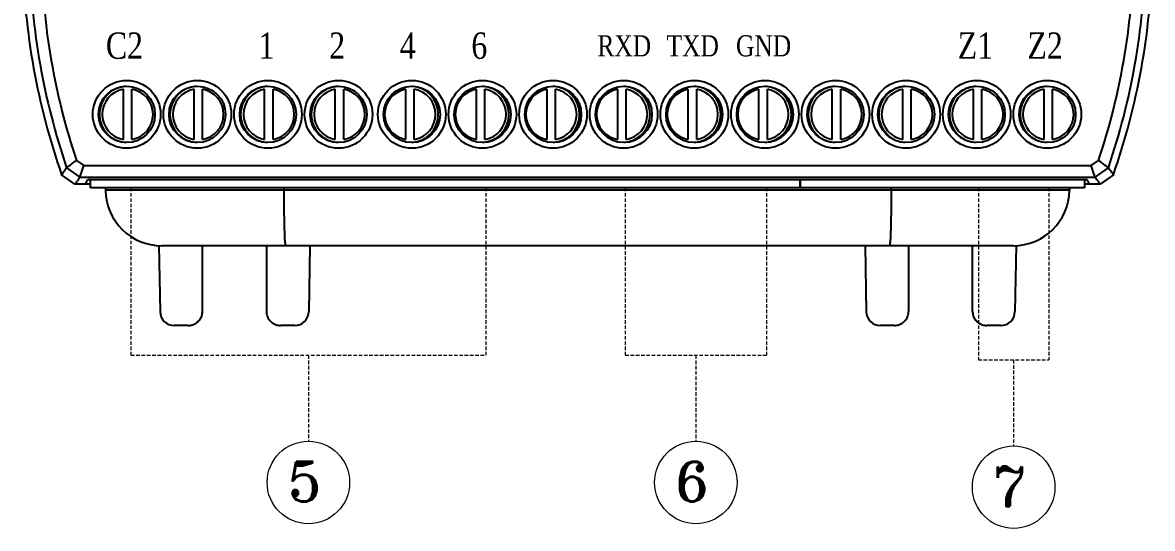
# Model space of a CAD drawing. Header units: millimetres. Extents: x 25 to 865, y 44 to 1047.
# Drawn here: x 270.3 to 350.3, y 539.1 to 575 of the extents above; entities that cross this region are included whole.
import ezdxf
from ezdxf.enums import TextEntityAlignment as Align

# ---------------------------------------------------------------- set-up
doc = ezdxf.new("R2010")
doc.units = ezdxf.units.MM
doc.linetypes.add('DASHED2', pattern=[0.375, 0.25, -0.125])
doc.layers.add('02___PRT_ALL_AXES', color=7, linetype='Continuous')
doc.layers.add('40', color=4, linetype='Continuous')
doc.styles.add('SS', font='batang.ttc', dxfattribs={"width": 0.8})
doc.styles.add('STYLE2', font='romant.shx')

msp = doc.modelspace()

# ---------------------------------------------------------------- linework, layer by layer
at = {"color": 7, "linetype": 'Continuous'}
for p, q in [((277.4, 566.685), (277.4, 570.234)), ((278, 566.685), (278, 570.234)), ((282.4, 566.685), (282.4, 570.234)), ((283, 566.685), (283, 570.234)), ((287.4, 566.685), (287.4, 570.234)), ((288, 566.685), (288, 570.234)), ((292.4, 566.685), (292.4, 570.234)), ((293, 566.685), (293, 570.234)), ((297.4, 566.685), (297.4, 570.234)), ((298, 566.685), (298, 570.234)), ((302.4, 566.685), (302.4, 570.234)), ((303, 566.685), (303, 570.234)), ((307.4, 566.685), (307.4, 570.234)), ((308, 566.685), (308, 570.234)), ((312.4, 566.685), (312.4, 570.234)), ((313, 566.685), (313, 570.234)), ((317.4, 566.685), (317.4, 570.234)), ((318, 566.685), (318, 570.234)), ((322.4, 566.685), (322.4, 570.234)), ((323, 566.685), (323, 570.234)), ((327.59, 566.685), (327.59, 570.234)), ((328.19, 566.685), (328.19, 570.234)), ((332.59, 566.685), (332.59, 570.234)), ((333.19, 566.685), (333.19, 570.234)), ((337.59, 566.685), (337.59, 570.234)), ((338.19, 566.685), (338.19, 570.234)), ((342.59, 566.685), (342.59, 570.234)), ((343.19, 566.685), (343.19, 570.234)), ((274.075, 565.201), (274.588, 564.833)), ((274.588, 564.833), (345.938, 564.833)), ((345.938, 564.833), (346.451, 565.201)), ((273.968, 563.51), (273.024, 564.181)), ((273.376, 564.684), (274.322, 564.006)), ((274.322, 564.005), (346.204, 564.005)), ((346.203, 564.006), (347.15, 564.684)), ((347.501, 564.181), (346.557, 563.51)), ((275.075, 563.51), (273.968, 563.51)), ((274.714, 563.51), (274.883, 563.848)), ((274.883, 563.848), (345.642, 563.848)), ((275.075, 563.26), (275.075, 563.848)), ((325.325, 563.26), (275.075, 563.26)), ((276.123, 563.26), (276.126, 563.09)), ((288.761, 563.09), (288.761, 563.26)), ((325.325, 563.848), (325.325, 563.26)), ((325.328, 563.26), (325.328, 563.848)), ((345.453, 563.26), (325.328, 563.26)), ((331.765, 563.09), (331.765, 563.26)), ((344.403, 563.26), (344.4, 563.09)), ((345.453, 563.848), (345.453, 563.26)), ((346.557, 563.51), (345.453, 563.51)), ((345.811, 563.51), (345.642, 563.848)), ((344.4, 563.09), (276.126, 563.09)), ((279.914, 559.183), (279.996, 554.492)), ((340.4, 559.16), (280.125, 559.16)), ((282.995, 554.51), (282.995, 559.16)), ((287.53, 559.16), (287.53, 554.51)), ((290.611, 559.16), (290.53, 554.492)), ((329.914, 559.16), (329.996, 554.492)), ((332.995, 559.16), (332.995, 554.51)), ((337.53, 554.51), (337.53, 559.16)), ((340.612, 559.183), (340.53, 554.492)), ((281.995, 553.51), (280.995, 553.51)), ((289.53, 553.51), (288.53, 553.51)), ((331.995, 553.51), (330.995, 553.51)), ((339.53, 553.51), (338.53, 553.51))]:
    msp.add_line(p, q, dxfattribs=at)
at = {"color": 1, "linetype": 'DASHED2', "lineweight": 18}
for p, q in [((277.938, 563.26), (277.938, 551.402)), ((303.063, 563.26), (303.063, 551.402)), ((312.938, 563.26), (312.938, 551.402)), ((322.938, 563.26), (322.938, 551.402)), ((337.938, 563.26), (337.938, 551.068)), ((342.938, 563.26), (342.938, 551.068)), ((290.5, 551.402), (290.5, 545.316)), ((317.938, 551.402), (317.938, 545.316)), ((340.438, 551.068), (340.438, 544.983))]:
    msp.add_line(p, q, dxfattribs=at)
at = {"color": 1, "linetype": 'DASHED2', "lineweight": 5}
for p, q in [((277.938, 551.402), (303.063, 551.402)), ((312.938, 551.402), (322.938, 551.402)), ((337.938, 551.068), (342.938, 551.068))]:
    msp.add_line(p, q, dxfattribs=at)
at = {"color": 7, "linetype": 'Continuous'}
for centre, radius in [((277.635, 568.46), 2.4), ((277.635, 568.46), 2), ((282.635, 568.46), 2.4), ((282.635, 568.46), 2), ((287.635, 568.46), 2.4), ((287.635, 568.46), 2), ((292.635, 568.46), 2.4), ((292.635, 568.46), 2), ((297.825, 568.46), 2.4), ((297.825, 568.46), 2), ((302.825, 568.46), 2.4), ((302.825, 568.46), 2), ((307.825, 568.46), 2.4), ((307.825, 568.46), 2), ((312.825, 568.46), 2.4), ((312.825, 568.46), 2), ((317.825, 568.46), 2.4), ((317.825, 568.46), 2), ((322.825, 568.46), 2.4), ((322.825, 568.46), 2), ((327.825, 568.46), 2.4), ((327.825, 568.46), 2), ((332.825, 568.46), 2.4), ((332.825, 568.46), 2), ((337.825, 568.46), 2.4), ((337.825, 568.46), 2), ((342.825, 568.46), 2.4), ((342.825, 568.46), 2)]:
    msp.add_circle(centre, radius, dxfattribs=at)
at = {"color": 0, "linetype": 'ByBlock', "lineweight": 18}
for centre in [(290.5, 542.394), (317.938, 542.394), (340.438, 542.06)]:
    msp.add_circle(centre, 2.922, dxfattribs=at)
at = {"color": 7, "linetype": 'Continuous'}
for centre, radius, start, end in [((320.251, 580.601), 50, 181.25088, 199.17209), ((320.251, 580.601), 49.504, 181.25713, 198.75612), ((320.251, 580.601), 48.677, 181.26039, 198.4439), ((300.275, 580.601), 48.677, 341.5561, 358.73961), ((300.275, 580.601), 49.504, 341.24388, 358.74287), ((300.275, 580.601), 50, 340.82791, 358.74912), ((277.7, 568.46), 1.8, 99.59407, 260.40593), ((277.7, 568.46), 1.8, 279.59407, 80.40593), ((282.7, 568.46), 1.8, 99.59407, 260.40593), ((282.7, 568.46), 1.8, 279.59407, 80.40593), ((287.7, 568.46), 1.8, 99.59407, 260.40593), ((287.7, 568.46), 1.8, 279.59407, 80.40593), ((292.7, 568.46), 1.8, 99.59407, 260.40593), ((292.7, 568.46), 1.8, 279.59407, 80.40593), ((297.7, 568.46), 1.8, 99.59407, 260.40593), ((297.7, 568.46), 1.8, 279.59407, 80.40593), ((302.7, 568.46), 1.8, 99.59407, 260.40593), ((302.7, 568.46), 1.8, 279.59407, 80.40593), ((307.7, 568.46), 1.8, 99.59407, 260.40593), ((307.7, 568.46), 1.8, 279.59407, 80.40593), ((312.7, 568.46), 1.8, 99.59407, 260.40593), ((312.7, 568.46), 1.8, 279.59407, 80.40593), ((317.7, 568.46), 1.8, 99.59407, 260.40593), ((317.7, 568.46), 1.8, 279.59407, 80.40593), ((322.7, 568.46), 1.8, 99.59407, 260.40593), ((322.7, 568.46), 1.8, 279.59407, 80.40593), ((327.89, 568.46), 1.8, 99.59407, 260.40593), ((327.89, 568.46), 1.8, 279.59407, 80.40593), ((332.89, 568.46), 1.8, 99.59407, 260.40593), ((332.89, 568.46), 1.8, 279.59407, 80.40593), ((337.89, 568.46), 1.8, 99.59407, 260.40593), ((337.89, 568.46), 1.8, 279.59407, 80.40593), ((342.89, 568.46), 1.8, 99.59407, 260.40593), ((342.89, 568.46), 1.8, 279.59407, 80.40593), ((280.125, 563.16), 4, 181, 270), ((340.4, 563.16), 4, 270, 359), ((280.995, 554.51), 1, 181, 270), ((289.53, 554.51), 1, 270, 359), ((330.995, 554.51), 1, 181, 270), ((339.53, 554.51), 1, 270, 359)]:
    msp.add_arc(centre, radius, start, end, dxfattribs=at)
for points, knots in [([(273.375, 564.683), (273.45, 564.741), (273.612, 564.843), (273.838, 565.025), (273.996, 565.141), (274.075, 565.201)], [0, 0, 0, 0, 0.282463, 0.5729852, 0.8701168, 0.8701168, 0.8701168, 0.8701168]), ([(274.322, 564.005), (274.352, 564.095), (274.397, 564.281), (274.496, 564.554), (274.557, 564.74), (274.588, 564.833)], [0, 0, 0, 0, 0.2828747, 0.5732697, 0.8697537, 0.8697537, 0.8697537, 0.8697537]), ([(346.204, 564.005), (346.174, 564.095), (346.128, 564.281), (346.03, 564.554), (345.969, 564.74), (345.938, 564.833)], [0, 0, 0, 0, 0.2828701, 0.5732651, 0.8697537, 0.8697537, 0.8697537, 0.8697537]), ([(347.15, 564.683), (347.075, 564.741), (346.914, 564.843), (346.687, 565.025), (346.53, 565.141), (346.451, 565.201)], [0, 0, 0, 0, 0.2824676, 0.5729899, 0.8701168, 0.8701168, 0.8701168, 0.8701168]), ([(273.376, 564.684), (273.341, 564.635), (273.265, 564.525), (273.147, 564.358), (273.065, 564.239), (273.024, 564.181)], [0, 0, 0, 0, 0.1794589, 0.3998599, 0.6134957, 0.6134957, 0.6134957, 0.6134957]), ([(274.322, 564.005), (274.287, 563.957), (274.21, 563.85), (274.092, 563.684), (274.009, 563.567), (273.968, 563.51)], [0, 0, 0, 0, 0.1782085, 0.3970842, 0.6092519, 0.6092519, 0.6092519, 0.6092519]), ([(346.204, 564.005), (346.238, 563.957), (346.315, 563.849), (346.433, 563.684), (346.517, 563.567), (346.557, 563.51)], [0, 0, 0, 0, 0.1789919, 0.3978668, 0.6092519, 0.6092519, 0.6092519, 0.6092519]), ([(347.15, 564.684), (347.184, 564.634), (347.261, 564.525), (347.378, 564.357), (347.461, 564.239), (347.501, 564.181)], [0, 0, 0, 0, 0.1802478, 0.400648, 0.6134957, 0.6134957, 0.6134957, 0.6134957]), ([(288.761, 563.09), (288.761, 562.797), (288.763, 562.226), (288.771, 561.409), (288.781, 560.671), (288.805, 560.076), (288.805, 559.58), (288.861, 559.362), (288.842, 559.16), (288.876, 559.16)], [0, 0, 0, 0, 0.878752, 1.710939, 2.455781, 3.076824, 3.543772, 3.834118, 3.935805, 3.935805, 3.935805, 3.935805]), ([(331.765, 563.09), (331.764, 562.797), (331.763, 562.226), (331.754, 561.409), (331.745, 560.671), (331.721, 560.076), (331.72, 559.58), (331.665, 559.362), (331.684, 559.16), (331.65, 559.16)], [0, 0, 0, 0, 0.878752, 1.710939, 2.455781, 3.076824, 3.543772, 3.834118, 3.935805, 3.935805, 3.935805, 3.935805]), ([(281.995, 553.51), (282.099, 553.51), (282.31, 553.543), (282.593, 553.687), (282.818, 553.912), (282.962, 554.195), (282.995, 554.405), (282.995, 554.51)], [0, 0, 0, 0, 0.312941, 0.625864, 0.938757, 1.25162, 1.564464, 1.564464, 1.564464, 1.564464]), ([(287.53, 554.51), (287.53, 554.405), (287.563, 554.195), (287.708, 553.912), (287.933, 553.687), (288.216, 553.543), (288.426, 553.51), (288.53, 553.51)], [0, 0, 0, 0, 0.312844, 0.625707, 0.9386, 1.251523, 1.564464, 1.564464, 1.564464, 1.564464]), ([(331.995, 553.51), (332.099, 553.51), (332.31, 553.543), (332.593, 553.687), (332.818, 553.912), (332.962, 554.195), (332.995, 554.405), (332.995, 554.51)], [0, 0, 0, 0, 0.312941, 0.625864, 0.938757, 1.25162, 1.564464, 1.564464, 1.564464, 1.564464]), ([(337.53, 554.51), (337.53, 554.405), (337.563, 554.195), (337.708, 553.912), (337.933, 553.687), (338.216, 553.543), (338.426, 553.51), (338.53, 553.51)], [0, 0, 0, 0, 0.312844, 0.625707, 0.9386, 1.251523, 1.564464, 1.564464, 1.564464, 1.564464])]:
    msp.add_open_spline(points, degree=3, knots=knots, dxfattribs=at)
at = {"layer": '02___PRT_ALL_AXES', "color": 7, "linetype": 'Continuous'}
for centre, start, end in [((277.7, 568.46), 93.69703, 266.30815), ((282.7, 568.46), 93.69703, 266.30815), ((287.7, 568.46), 93.69703, 266.30815), ((292.7, 568.46), 93.69703, 266.30815), ((297.7, 568.46), 273.69457, 86.30569), ((302.7, 568.46), 273.69457, 86.30569), ((307.7, 568.46), 273.69457, 86.30569), ((312.7, 568.46), 273.69457, 86.30569), ((317.7, 568.46), 273.69457, 86.30569), ((322.7, 568.46), 273.69457, 86.30569), ((327.89, 568.46), 94.22842, 265.77923), ((332.89, 568.46), 94.22842, 265.77923), ((337.89, 568.46), 94.22842, 265.77923), ((342.89, 568.46), 94.22842, 265.77923)]:
    msp.add_arc(centre, 2, start, end, dxfattribs=at)

# ---------------------------------------------------------------- texts
at = {"color": 0, "style": 'STYLE2'}
for s, p in [('5', (289.028, 541.049)), ('6', (316.465, 541.049)), ('7', (338.965, 540.715))]:
    msp.add_text(s, height=2.815, dxfattribs=at).set_placement(p)
at = {"layer": '40', "color": 0, "style": 'SS', "width": 0.8}
for s, height, p in [('C2', 1.8658, (277.472, 572.395)), ('1', 1.866, (287.537, 572.395)), ('2', 1.866, (292.537, 572.395)), ('4', 1.866, (297.537, 572.395)), ('6', 1.866, (302.602, 572.395)), ('RXD', 1.4926, (312.863, 572.567)), ('TXD', 1.4926, (317.714, 572.567)), ('GND', 1.4926, (322.73, 572.567)), ('Z1', 1.8658, (337.727, 572.395)), ('Z2', 1.8658, (342.662, 572.395))]:
    msp.add_text(s, height=height, dxfattribs=at).set_placement(p, align=Align.CENTER)

doc.saveas('drawing.dxf')
